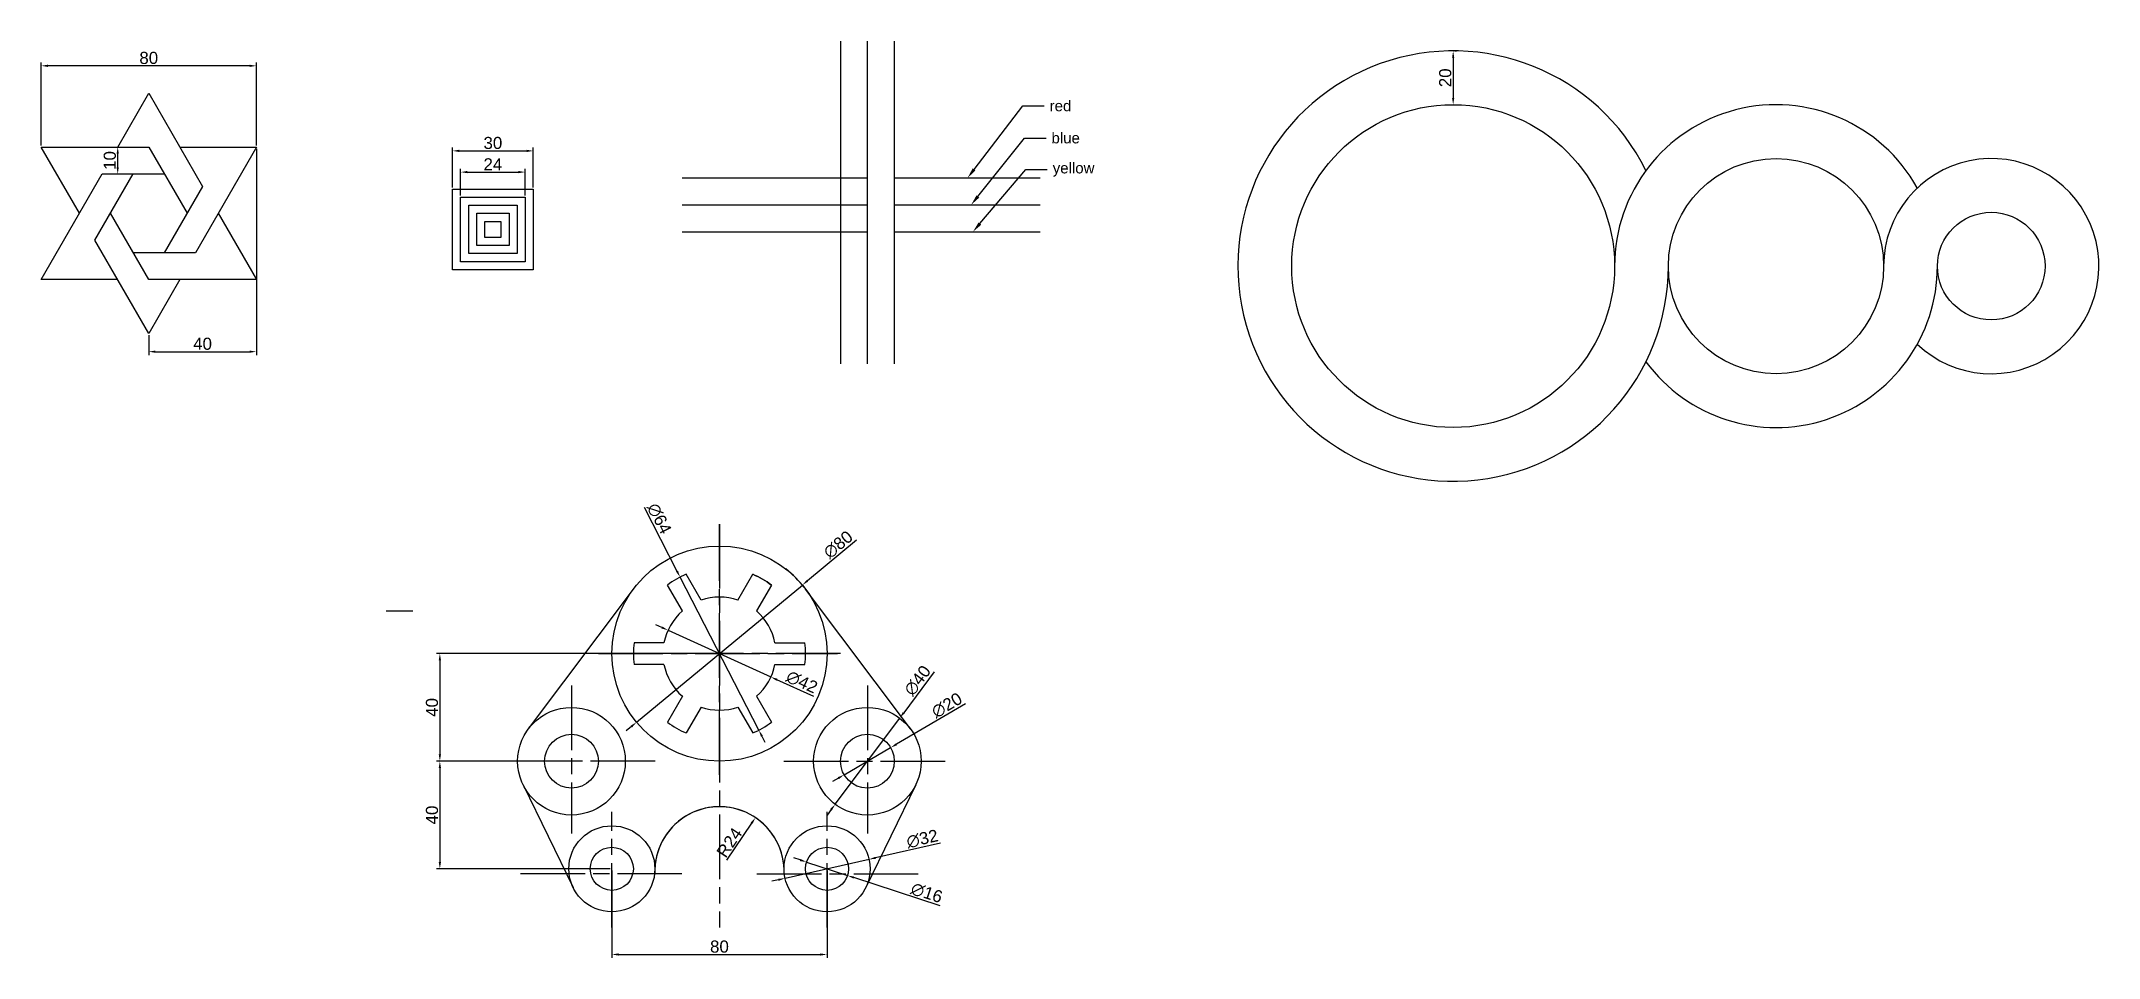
# Model space of a CAD drawing. Header units: millimetres. Extents: x 1882 to 2647, y 999 to 1340.
import ezdxf
from ezdxf import colors
from ezdxf.entities.mleader import LeaderData, LeaderLine
from ezdxf.math import Vec2, Vec3

# ---------------------------------------------------------------- set-up
doc = ezdxf.new("R2010")
doc.units = ezdxf.units.MM
doc.linetypes.add('ACAD_ISO08W100', pattern=[36, 24, -3, 6, -3])
doc.styles.get("Standard").update_dxf_attribs({"font": 'arial.ttf'})
doc.dimstyles.new('ISO-25', dxfattribs={"dimtxt": 4.5, "dimasz": 2.5, "dimexe": 1.25, "dimexo": 0.625, "dimtad": 1, "dimdec": 0, "dimtxsty": 'Standard', "dimcen": 2.5, "dimadec": 0, "dimazin": 0, "dimtfac": 1, "dimtdec": 0, "dimtmove": 0, "dimatfit": 3, "dimfxl": 1, "dimarcsym": 0})

# ---------------------------------------------------------------- blocks, each defined once
blk = doc.blocks.new('*D2')
at = {"color": 0, "lineweight": -2, "transparency": 16777216}
for p, q in [((1881.8, 1300.8), (1881.8, 1331.62)), ((1961.8, 1300.8), (1961.8, 1331.62)), ((1959.3, 1330.37), (1884.3, 1330.37))]:
    blk.add_line(p, q, dxfattribs=at)
at = {"color": 0, "transparency": 16777216}
for points in [[(1884.3, 1330.79), (1884.3, 1329.96), (1881.8, 1330.37)], [(1959.3, 1330.79), (1959.3, 1329.96), (1961.8, 1330.37)]]:
    blk.add_solid(points, dxfattribs=at)
at = {"layer": 'Defpoints', "color": 0, "transparency": 16777216}
for p in [(1881.8, 1330.37), (1881.8, 1300.18), (1961.8, 1300.18)]:
    blk.add_point(p, dxfattribs=at)
at = {"color": 0, "transparency": 16777216, "insert": (1921.8, 1333.29), "char_height": 4.5, "attachment_point": 5}
blk.add_mtext('80', dxfattribs=at)
blk = doc.blocks.new('*D3')
at = {"color": 0, "lineweight": -2, "transparency": 16777216}
for p, q in [((1961.8, 1299.55), (1961.8, 1222.85)), ((1921.8, 1230.27), (1921.8, 1222.85)), ((1924.3, 1224.1), (1959.3, 1224.1))]:
    blk.add_line(p, q, dxfattribs=at)
at = {"color": 0, "transparency": 16777216}
for points in [[(1924.3, 1224.52), (1924.3, 1223.69), (1921.8, 1224.1)], [(1959.3, 1224.52), (1959.3, 1223.69), (1961.8, 1224.1)]]:
    blk.add_solid(points, dxfattribs=at)
at = {"layer": 'Defpoints', "color": 0, "transparency": 16777216}
for p in [(1961.8, 1300.18), (1921.8, 1230.89), (1961.8, 1224.1)]:
    blk.add_point(p, dxfattribs=at)
at = {"color": 0, "transparency": 16777216, "insert": (1941.8, 1227.02), "char_height": 4.5, "attachment_point": 5}
blk.add_mtext('40', dxfattribs=at)
blk = doc.blocks.new('*D4')
at = {"color": 0, "lineweight": -2, "transparency": 16777216}
for p, q in [((1905.11, 1300.18), (1911.51, 1300.18)), ((1910.26, 1292.68), (1910.26, 1297.68)), ((1905.11, 1290.18), (1911.51, 1290.18))]:
    blk.add_line(p, q, dxfattribs=at)
at = {"color": 0, "transparency": 16777216}
for points in [[(1909.84, 1297.68), (1910.67, 1297.68), (1910.26, 1300.18)], [(1909.84, 1292.68), (1910.67, 1292.68), (1910.26, 1290.18)]]:
    blk.add_solid(points, dxfattribs=at)
at = {"layer": 'Defpoints', "color": 0, "transparency": 16777216}
for p in [(1904.48, 1300.18), (1910.26, 1300.18), (1904.48, 1290.18)]:
    blk.add_point(p, dxfattribs=at)
at = {"color": 0, "transparency": 16777216, "insert": (1907.33, 1295.18), "char_height": 4.5, "attachment_point": 5, "rotation": 90}
blk.add_mtext('10', dxfattribs=at)
blk = doc.blocks.new('*D5')
at = {"color": 0, "lineweight": -2, "transparency": 16777216}
for p, q in [((2034.71, 1285.18), (2034.71, 1300)), ((2037.21, 1298.75), (2062.21, 1298.75)), ((2064.71, 1285.18), (2064.71, 1300))]:
    blk.add_line(p, q, dxfattribs=at)
at = {"color": 0, "transparency": 16777216}
for points in [[(2037.21, 1299.17), (2037.21, 1298.33), (2034.71, 1298.75)], [(2062.21, 1299.17), (2062.21, 1298.33), (2064.71, 1298.75)]]:
    blk.add_solid(points, dxfattribs=at)
at = {"layer": 'Defpoints', "color": 0, "transparency": 16777216}
for p in [(2064.71, 1298.75), (2034.71, 1284.55), (2064.71, 1284.55)]:
    blk.add_point(p, dxfattribs=at)
at = {"color": 0, "transparency": 16777216, "insert": (2049.71, 1301.67), "char_height": 4.5, "attachment_point": 5}
blk.add_mtext('30', dxfattribs=at)
blk = doc.blocks.new('*D6')
at = {"color": 0, "lineweight": -2, "transparency": 16777216}
for p, q in [((2037.71, 1282.18), (2037.71, 1292.11)), ((2040.21, 1290.86), (2059.21, 1290.86)), ((2061.71, 1282.18), (2061.71, 1292.11))]:
    blk.add_line(p, q, dxfattribs=at)
at = {"color": 0, "transparency": 16777216}
for points in [[(2040.21, 1291.28), (2040.21, 1290.45), (2037.71, 1290.86)], [(2059.21, 1291.28), (2059.21, 1290.45), (2061.71, 1290.86)]]:
    blk.add_solid(points, dxfattribs=at)
at = {"layer": 'Defpoints', "color": 0, "transparency": 16777216}
for p in [(2061.71, 1290.86), (2037.71, 1281.55), (2061.71, 1281.55)]:
    blk.add_point(p, dxfattribs=at)
at = {"color": 0, "transparency": 16777216, "insert": (2049.71, 1293.75), "char_height": 4.5, "attachment_point": 5}
blk.add_mtext('24', dxfattribs=at)
blk = doc.blocks.new('*D7')
at = {"color": 0, "lineweight": -2, "transparency": 16777216}
for p, q in [((2406.64, 1333.41), (2406.64, 1318.41)), ((2407.26, 1335.91), (2407.89, 1335.91)), ((2407.26, 1315.91), (2407.89, 1315.91))]:
    blk.add_line(p, q, dxfattribs=at)
at = {"color": 0, "transparency": 16777216}
for points in [[(2406.22, 1333.41), (2407.05, 1333.41), (2406.64, 1335.91)], [(2406.22, 1318.41), (2407.05, 1318.41), (2406.64, 1315.91)]]:
    blk.add_solid(points, dxfattribs=at)
at = {"layer": 'Defpoints', "color": 0, "transparency": 16777216}
for p in [(2406.64, 1335.91), (2406.64, 1315.91), (2406.64, 1315.91)]:
    blk.add_point(p, dxfattribs=at)
at = {"color": 0, "transparency": 16777216, "insert": (2403.71, 1325.91), "char_height": 4.5, "attachment_point": 5, "rotation": 90}
blk.add_mtext('20', dxfattribs=at)
blk = doc.blocks.new('*D15')
at = {"color": 0, "lineweight": -2, "transparency": 16777216}
for p, q in [((2112.52, 1121.57), (2110.25, 1122.6)), ((2114.8, 1120.54), (2153.04, 1103.16)), ((2169.01, 1095.91), (2155.31, 1102.13))]:
    blk.add_line(p, q, dxfattribs=at)
at = {"color": 0, "transparency": 16777216}
for points in [[(2112.7, 1121.95), (2112.35, 1121.19), (2114.8, 1120.54)], [(2155.49, 1102.51), (2155.14, 1101.75), (2153.04, 1103.16)]]:
    blk.add_solid(points, dxfattribs=at)
at = {"layer": 'Defpoints', "color": 0, "transparency": 16777216}
for p in [(2114.8, 1120.54), (2153.04, 1103.16)]:
    blk.add_point(p, dxfattribs=at)
at = {"color": 0, "transparency": 16777216, "insert": (2164.56, 1101.28), "char_height": 4.5, "attachment_point": 5, "rotation": 335.56558}
blk.add_mtext('∅42', dxfattribs=at)
blk = doc.blocks.new('*D17')
at = {"color": 0, "lineweight": -2, "transparency": 16777216}
for p, q in [((2213.77, 1105.03), (2202.41, 1089.86)), ((2176.93, 1055.84), (2200.91, 1087.86)), ((2175.43, 1053.84), (2173.93, 1051.84))]:
    blk.add_line(p, q, dxfattribs=at)
at = {"color": 0, "transparency": 16777216}
for points in [[(2202.07, 1090.11), (2202.74, 1089.61), (2200.91, 1087.86)], [(2175.1, 1054.09), (2175.77, 1053.59), (2176.93, 1055.84)]]:
    blk.add_solid(points, dxfattribs=at)
at = {"layer": 'Defpoints', "color": 0, "transparency": 16777216}
for p in [(2200.91, 1087.86), (2176.93, 1055.84)]:
    blk.add_point(p, dxfattribs=at)
at = {"color": 0, "transparency": 16777216, "insert": (2207.56, 1101.83), "char_height": 4.5, "attachment_point": 5, "rotation": 53.17129}
blk.add_mtext('∅40', dxfattribs=at)
blk = doc.blocks.new('*D18')
at = {"color": 0, "lineweight": -2, "transparency": 16777216}
for p, q in [((2225.43, 1093.17), (2199.71, 1078.15)), ((2180.28, 1066.81), (2197.55, 1076.89)), ((2178.12, 1065.55), (2175.97, 1064.29))]:
    blk.add_line(p, q, dxfattribs=at)
at = {"color": 0, "transparency": 16777216}
for points in [[(2199.5, 1078.51), (2199.92, 1077.79), (2197.55, 1076.89)], [(2177.91, 1065.91), (2178.33, 1065.19), (2180.28, 1066.81)]]:
    blk.add_solid(points, dxfattribs=at)
at = {"layer": 'Defpoints', "color": 0, "transparency": 16777216}
for p in [(2197.55, 1076.89), (2180.28, 1066.81)]:
    blk.add_point(p, dxfattribs=at)
at = {"color": 0, "transparency": 16777216, "insert": (2218.46, 1092.63), "char_height": 4.5, "attachment_point": 5, "rotation": 30.28338}
blk.add_mtext('∅20', dxfattribs=at)
blk = doc.blocks.new('*D19')
at = {"color": 0, "lineweight": -2, "transparency": 16777216}
for p, q in [((2216.12, 1041.38), (2191.96, 1035.93)), ((2158.31, 1028.32), (2189.53, 1035.38)), ((2155.87, 1027.77), (2153.44, 1027.22))]:
    blk.add_line(p, q, dxfattribs=at)
at = {"color": 0, "transparency": 16777216}
for points in [[(2191.87, 1036.33), (2192.06, 1035.52), (2189.53, 1035.38)], [(2155.78, 1028.18), (2155.97, 1027.37), (2158.31, 1028.32)]]:
    blk.add_solid(points, dxfattribs=at)
at = {"layer": 'Defpoints', "color": 0, "transparency": 16777216}
for p in [(2189.53, 1035.38), (2158.31, 1028.32)]:
    blk.add_point(p, dxfattribs=at)
at = {"color": 0, "transparency": 16777216, "insert": (2209.33, 1042.97), "char_height": 4.5, "attachment_point": 5, "rotation": 12.7287}
blk.add_mtext('∅32', dxfattribs=at)
blk = doc.blocks.new('*D20')
at = {"color": 0, "lineweight": -2, "transparency": 16777216}
for p, q in [((2163.94, 1035.13), (2161.57, 1035.91)), ((2166.32, 1034.35), (2181.52, 1029.35)), ((2215.98, 1018.04), (2183.89, 1028.57))]:
    blk.add_line(p, q, dxfattribs=at)
at = {"color": 0, "transparency": 16777216}
for points in [[(2164.07, 1035.52), (2163.81, 1034.73), (2166.32, 1034.35)], [(2184.02, 1028.97), (2183.76, 1028.18), (2181.52, 1029.35)]]:
    blk.add_solid(points, dxfattribs=at)
at = {"layer": 'Defpoints', "color": 0, "transparency": 16777216}
for p in [(2166.32, 1034.35), (2181.52, 1029.35)]:
    blk.add_point(p, dxfattribs=at)
at = {"color": 0, "transparency": 16777216, "insert": (2210.95, 1022.9), "char_height": 4.5, "attachment_point": 5, "rotation": 341.81871}
blk.add_mtext('∅16', dxfattribs=at)
blk = doc.blocks.new('*D22')
at = {"color": 0, "lineweight": -2, "transparency": 16777216}
blk.add_line((2136.66, 1035.02), (2145.9, 1048.8), dxfattribs=at)
at = {"color": 0, "transparency": 16777216}
blk.add_solid([(2145.55, 1049.03), (2146.24, 1048.57), (2147.29, 1050.88)], dxfattribs=at)
at = {"layer": 'Defpoints', "color": 0, "transparency": 16777216}
for p in [(2147.29, 1050.88), (2133.92, 1030.92)]:
    blk.add_point(p, dxfattribs=at)
at = {"color": 0, "transparency": 16777216, "insert": (2137.6, 1041.61), "char_height": 4.5, "attachment_point": 5, "rotation": 56.17471}
blk.add_mtext('R24', dxfattribs=at)
blk = doc.blocks.new('*D23')
at = {"color": 0, "lineweight": -2, "transparency": 16777216}
for p, q in [((2093.92, 1031.22), (2093.92, 998.75)), ((2173.92, 1031.22), (2173.92, 998.75)), ((2096.42, 1000), (2171.42, 1000))]:
    blk.add_line(p, q, dxfattribs=at)
at = {"color": 0, "transparency": 16777216}
for points in [[(2096.42, 1000.42), (2096.42, 999.58), (2093.92, 1000)], [(2171.42, 1000.42), (2171.42, 999.58), (2173.92, 1000)]]:
    blk.add_solid(points, dxfattribs=at)
at = {"layer": 'Defpoints', "color": 0, "transparency": 16777216}
for p in [(2093.92, 1031.85), (2173.92, 1031.85), (2173.92, 1000)]:
    blk.add_point(p, dxfattribs=at)
at = {"color": 0, "transparency": 16777216, "insert": (2133.92, 1002.92), "char_height": 4.5, "attachment_point": 5}
blk.add_mtext('80', dxfattribs=at)
blk = doc.blocks.new('*D24')
at = {"color": 0, "lineweight": -2, "transparency": 16777216}
for p, q in [((2129.38, 1111.85), (2028.75, 1111.85)), ((2030, 1109.35), (2030, 1074.35)), ((2078.29, 1071.85), (2028.75, 1071.85))]:
    blk.add_line(p, q, dxfattribs=at)
at = {"color": 0, "transparency": 16777216}
for points in [[(2029.58, 1109.35), (2030.42, 1109.35), (2030, 1111.85)], [(2029.58, 1074.35), (2030.42, 1074.35), (2030, 1071.85)]]:
    blk.add_solid(points, dxfattribs=at)
at = {"layer": 'Defpoints', "color": 0, "transparency": 16777216}
for p in [(2130, 1111.85), (2030, 1071.85), (2078.92, 1071.85)]:
    blk.add_point(p, dxfattribs=at)
at = {"color": 0, "transparency": 16777216, "insert": (2027.08, 1091.85), "char_height": 4.5, "attachment_point": 5, "rotation": 90}
blk.add_mtext('40', dxfattribs=at)
blk = doc.blocks.new('*D25')
at = {"color": 0, "lineweight": -2, "transparency": 16777216}
for p, q in [((2078.29, 1071.85), (2028.75, 1071.85)), ((2030, 1069.35), (2030, 1034.35)), ((2093.29, 1031.85), (2028.75, 1031.85))]:
    blk.add_line(p, q, dxfattribs=at)
at = {"color": 0, "transparency": 16777216}
for points in [[(2029.58, 1069.35), (2030.42, 1069.35), (2030, 1071.85)], [(2029.58, 1034.35), (2030.42, 1034.35), (2030, 1031.85)]]:
    blk.add_solid(points, dxfattribs=at)
at = {"layer": 'Defpoints', "color": 0, "transparency": 16777216}
for p in [(2078.92, 1071.85), (2030, 1031.85), (2093.92, 1031.85)]:
    blk.add_point(p, dxfattribs=at)
at = {"color": 0, "transparency": 16777216, "insert": (2027.08, 1051.85), "char_height": 4.5, "attachment_point": 5, "rotation": 90}
blk.add_mtext('40', dxfattribs=at)
blk = doc.blocks.new('*D26')
at = {"color": 0, "lineweight": -2, "transparency": 16777216}
for p, q in [((2184.84, 1154.01), (2166.66, 1138.95)), ((2103.11, 1086.34), (2164.73, 1137.36)), ((2101.18, 1084.75), (2099.26, 1083.15))]:
    blk.add_line(p, q, dxfattribs=at)
blk.add_arc((2133.92, 1111.85), 40, 37.83065, 51.924, dxfattribs=at)
at = {"color": 0, "transparency": 16777216}
for points in [[(2166.39, 1139.27), (2166.92, 1138.63), (2164.73, 1137.36)], [(2100.92, 1085.07), (2101.45, 1084.43), (2103.11, 1086.34)]]:
    blk.add_solid(points, dxfattribs=at)
at = {"layer": 'Defpoints', "color": 0, "transparency": 16777216}
for p in [(2164.73, 1137.36), (2103.11, 1086.34)]:
    blk.add_point(p, dxfattribs=at)
at = {"color": 0, "transparency": 16777216, "insert": (2178.06, 1152.35), "char_height": 4.5, "attachment_point": 5, "rotation": 39.62114}
blk.add_mtext('∅80', dxfattribs=at)
blk = doc.blocks.new('*D27')
at = {"color": 0, "lineweight": -2, "transparency": 16777216}
for p, q in [((2105.95, 1166.24), (2118.14, 1142.53)), ((2148.55, 1083.39), (2119.29, 1140.31)), ((2149.7, 1081.17), (2150.84, 1078.95))]:
    blk.add_line(p, q, dxfattribs=at)
at = {"color": 0, "transparency": 16777216}
for points in [[(2118.51, 1142.72), (2117.77, 1142.34), (2119.29, 1140.31)], [(2150.07, 1081.36), (2149.33, 1080.98), (2148.55, 1083.39)]]:
    blk.add_solid(points, dxfattribs=at)
at = {"layer": 'Defpoints', "color": 0, "transparency": 16777216}
for p in [(2119.29, 1140.31), (2148.55, 1083.39)]:
    blk.add_point(p, dxfattribs=at)
at = {"color": 0, "transparency": 16777216, "insert": (2111.54, 1162.04), "char_height": 4.5, "attachment_point": 5, "rotation": 297.21309}
blk.add_mtext('∅64', dxfattribs=at)

msp = doc.modelspace()

# ---------------------------------------------------------------- linework, layer by layer
at = {"color": 2}
for p, q in [((2178.86, 1339.54), (2178.86, 1219.64)), ((2120.07, 1268.69), (2188.86, 1268.69)), ((2198.86, 1268.69), (2253.14, 1268.69))]:
    msp.add_line(p, q, dxfattribs=at)
at = {"color": 5}
for p, q in [((2188.86, 1339.54), (2188.86, 1219.64)), ((2188.86, 1339.54), (2188.86, 1219.64)), ((2120.07, 1278.69), (2188.86, 1278.69)), ((2198.86, 1278.69), (2253.14, 1278.69))]:
    msp.add_line(p, q, dxfattribs=at)
at = {"color": 1}
for p, q in [((2198.86, 1339.54), (2198.86, 1219.64)), ((2120.07, 1288.69), (2188.86, 1288.69)), ((2198.86, 1288.69), (2253.14, 1288.69))]:
    msp.add_line(p, q, dxfattribs=at)
for p, q in [((1910.26, 1300.18), (1921.8, 1320.18)), ((1921.8, 1320.18), (1941.8, 1285.54)), ((1881.8, 1300.18), (1921.8, 1300.18)), ((1896.03, 1275.54), (1881.8, 1300.18)), ((1921.8, 1300.18), (1936.03, 1275.54)), ((1933.35, 1300.18), (1961.8, 1300.18)), ((1961.8, 1300.18), (1939.12, 1260.89)), ((1881.8, 1250.89), (1904.48, 1290.18)), ((1901.8, 1265.54), (1916.03, 1290.18)), ((1904.48, 1290.18), (1927.58, 1290.18)), ((1941.8, 1285.54), (1927.58, 1260.89)), ((1921.8, 1250.89), (1907.58, 1275.54)), ((1947.58, 1275.54), (1961.8, 1250.89)), ((1921.8, 1230.89), (1901.8, 1265.54)), ((1939.12, 1260.89), (1916.03, 1260.89)), ((1910.26, 1250.89), (1881.8, 1250.89)), ((1961.8, 1250.89), (1921.8, 1250.89)), ((1933.35, 1250.89), (1921.8, 1230.89)), ((2127.08, 1131.7), (2121.51, 1141.35)), ((2127.08, 1131.7), (2121.51, 1141.35)), ((2140.76, 1131.7), (2146.33, 1141.35)), ((2062.92, 1083.85), (2101.92, 1135.85)), ((2120.15, 1127.7), (2114.58, 1137.35)), ((2120.15, 1127.7), (2114.58, 1137.35)), ((2204.92, 1083.85), (2165.92, 1135.85)), ((2010, 1127.7), (2020, 1127.7)), ((2113.3, 1115.85), (2102.17, 1115.85)), ((2113.3, 1115.85), (2102.17, 1115.85)), ((2154.53, 1115.85), (2165.67, 1115.85)), ((2154.53, 1115.85), (2165.67, 1115.85)), ((2113.3, 1107.85), (2102.17, 1107.85)), ((2113.3, 1107.85), (2102.17, 1107.85)), ((2154.53, 1107.85), (2165.67, 1107.85)), ((2154.53, 1107.85), (2165.67, 1107.85)), ((2120.15, 1096), (2114.58, 1086.35)), ((2120.15, 1096), (2114.58, 1086.35)), ((2147.69, 1096), (2153.26, 1086.35)), ((2147.69, 1096), (2153.26, 1086.35)), ((2127.08, 1092), (2121.51, 1082.35)), ((2127.08, 1092), (2121.51, 1082.35)), ((2140.76, 1092), (2146.33, 1082.35)), ((2140.76, 1092), (2146.33, 1082.35)), ((2060.93, 1063.1), (2079.53, 1024.85)), ((2206.91, 1063.1), (2188.31, 1024.85))]:
    msp.add_line(p, q)
at = {"linetype": 'ACAD_ISO08W100'}
for p, q in [((2133.92, 1066.85), (2133.92, 1160)), ((2133.92, 1160), (2133.92, 1010)), ((2133.92, 1066.85), (2133.92, 1160)), ((2133.92, 1160), (2133.92, 1010)), ((2088.92, 1111.85), (2177.84, 1111.85)), ((2178.92, 1111.85), (2090, 1111.85)), ((2078.92, 1100), (2078.92, 1045)), ((2188.92, 1100), (2188.92, 1045)), ((2110, 1071.85), (2050, 1071.85)), ((2157.84, 1071.85), (2217.84, 1071.85)), ((2093.92, 1010), (2093.92, 1053)), ((2173.92, 1010), (2173.92, 1053)), ((2120, 1030), (2060, 1030)), ((2147.84, 1030), (2207.84, 1030))]:
    msp.add_line(p, q, dxfattribs=at)
for points in [[(2034.71, 1284.55), (2064.71, 1284.55), (2064.71, 1254.55), (2034.71, 1254.55)], [(2037.71, 1281.55), (2061.71, 1281.55), (2061.71, 1257.55), (2037.71, 1257.55)], [(2040.71, 1278.55), (2058.71, 1278.55), (2058.71, 1260.55), (2040.71, 1260.55)], [(2043.71, 1275.55), (2055.71, 1275.55), (2055.71, 1263.55), (2043.71, 1263.55)], [(2046.71, 1272.55), (2052.71, 1272.55), (2052.71, 1266.55), (2046.71, 1266.55)]]:
    msp.add_lwpolyline(points, close=True)
msp.add_lwpolyline([(2140.76, 1131.7), (2146.33, 1141.35, -0.062746), (2153.26, 1137.35), (2147.69, 1127.7)], format="xyb")
for centre, radius in [((2406.64, 1255.91), 60), ((2526.64, 1255.91), 40), ((2606.64, 1255.91), 20), ((2133.92, 1111.85), 40), ((2133.92, 1111.85), 40), ((2078.92, 1071.85), 20), ((2188.92, 1071.85), 20), ((2078.92, 1071.85), 10), ((2188.92, 1071.85), 10), ((2093.92, 1031.85), 16), ((2173.92, 1031.85), 16), ((2093.92, 1031.85), 8), ((2173.92, 1031.85), 8)]:
    msp.add_circle(centre, radius)
for centre, radius, start, end in [((2406.64, 1255.91), 80, 26.38433, 0), ((2526.64, 1255.91), 60, 28.95502, 180), ((2606.64, 1255.91), 40, 226.56746, 180), ((2526.64, 1255.91), 60, 216.33606, 0), ((2133.92, 1111.85), 32, 112.81924, 127.18076), ((2133.92, 1111.85), 32, 112.81924, 127.18076), ((2133.92, 1111.85), 32, 52.81924, 67.18076), ((2133.92, 1111.85), 21, 70.98058, 109.01942), ((2133.92, 1111.85), 21, 70.98058, 109.01942), ((2133.92, 1111.85), 21, 130.98058, 169.01942), ((2133.92, 1111.85), 21, 130.98058, 169.01942), ((2133.92, 1111.85), 21, 10.98058, 49.01942), ((2133.92, 1111.85), 21, 10.98058, 49.01942), ((2133.92, 1111.85), 32, 172.81924, 187.18076), ((2133.92, 1111.85), 32, 172.81924, 187.18076), ((2133.92, 1111.85), 32, 352.81924, 7.18076), ((2133.92, 1111.85), 32, 352.81924, 7.18076), ((2133.92, 1111.85), 21, 190.98058, 229.01942), ((2133.92, 1111.85), 21, 190.98058, 229.01942), ((2133.92, 1111.85), 21, 310.98058, 349.01942), ((2133.92, 1111.85), 21, 310.98058, 349.01942), ((2133.92, 1111.85), 32, 232.81924, 247.18076), ((2133.92, 1111.85), 32, 232.81924, 247.18076), ((2133.92, 1111.85), 21, 250.98058, 289.01942), ((2133.92, 1111.85), 21, 250.98058, 289.01942), ((2133.92, 1111.85), 32, 292.81924, 307.18076), ((2133.92, 1111.85), 32, 292.81924, 307.18076), ((2133.92, 1030.92), 24.02, 2.20693, 182.20693), ((2133.92, 1030.92), 24.02, 357.79307, 177.79307)]:
    msp.add_arc(centre, radius, start, end)

# ---------------------------------------------------------------- dimensions: what is measured, and where the dimension line sits
for p1, p2, distance, picture, middle in [((1961.8, 1300.18), (1881.8, 1300.18), -30.2, '*D2', (1921.8, 1333.29)), ((2406.64, 1335.91), (2406.64, 1315.91), 0, '*D7', (2403.71, 1325.91)), ((2093.92, 1031.85), (2173.92, 1031.85), -31.85, '*D23', (2133.92, 1002.92))]:
    dim = msp.add_aligned_dim(p1=p1, p2=p2, distance=distance, dimstyle='ISO-25')
    dim.commit()
    dim.dimension.update_dxf_attribs({"geometry": picture, "text_midpoint": middle})
for base, p1, p2, picture, middle in [((2064.71, 1298.75), (2034.71, 1284.55), (2064.71, 1284.55), '*D5', (2049.71, 1301.67)), ((1961.8, 1224.1), (1921.8, 1230.89), (1961.8, 1300.18), '*D3', (1941.8, 1227.02)), ((2061.71, 1290.86), (2037.71, 1281.55), (2061.71, 1281.55), '*D6', (2049.71, 1293.75))]:
    dim = msp.add_linear_dim(base=base, p1=p1, p2=p2, dimstyle='ISO-25')
    dim.commit()
    dim.dimension.update_dxf_attribs({"geometry": picture, "text_midpoint": middle})
for base, p1, p2, picture, middle in [((1910.26, 1300.18), (1904.48, 1290.18), (1904.48, 1300.18), '*D4', (1907.33, 1295.18)), ((2030, 1071.85), (2130, 1111.85), (2078.92, 1071.85), '*D24', (2027.08, 1091.85)), ((2030, 1031.85), (2078.92, 1071.85), (2093.92, 1031.85), '*D25', (2027.08, 1051.85))]:
    dim = msp.add_linear_dim(base=base, p1=p1, p2=p2, angle=90, dimstyle='ISO-25')
    dim.commit()
    dim.dimension.update_dxf_attribs({"geometry": picture, "text_midpoint": middle})
for p1, p2, picture, middle in [((2148.55, 1083.39), (2119.29, 1140.31), '*D27', (2108.83, 1160.65)), ((2103.11, 1086.34), (2164.73, 1137.36), '*D26', (2180, 1150)), ((2176.93, 1055.84), (2200.91, 1087.86), '*D17', (2210, 1100)), ((2180.28, 1066.81), (2197.55, 1076.89), '*D18', (2220, 1090)), ((2158.31, 1028.32), (2189.53, 1035.38), '*D19', (2210, 1040)), ((2166.32, 1034.35), (2181.52, 1029.35), '*D20', (2210, 1020))]:
    dim = msp.add_diameter_dim_2p(p1=p1, p2=p2, dimstyle='ISO-25')
    dim.commit()
    dim.dimension.update_dxf_attribs({"geometry": picture, "text_midpoint": middle, "dimtype": 163})
dim = msp.add_diameter_dim_2p(p1=(2114.8, 1120.54), p2=(2153.04, 1103.16), dimstyle='ISO-25')
dim.commit()
dim.dimension.update_dxf_attribs({"geometry": '*D15', "text_midpoint": (2164.56, 1101.28)})
dim = msp.add_radius_dim(center=(2133.92, 1030.92), mpoint=(2147.29, 1050.88), dimstyle='ISO-25')
dim.commit()
dim.dimension.update_dxf_attribs({"geometry": '*D22', "text_midpoint": (2140, 1040), "dimtype": 164})

# ---------------------------------------------------------------- leaders
ml = msp.add_multileader_mtext('Standard')
ml.set_content('red', color=256)
ml.set_leader_properties()
ml.build(insert=Vec2(0, 0))
ctx = ml.context
ctx.base_point, ctx.plane_origin = Vec3(2254.66, 1315.46), Vec3(2226.14, 1288.69)
notes = []
notes.append((ctx, [(0, (1, 1, 0), (2246.66, 1315.46), (1, 0), 8, [(0, [(2226.14, 1288.69)], 0, [])])]))
ctx.mtext.insert, ctx.mtext.flow_direction = Vec3(2256.66, 1317.49), 5
ml = msp.add_multileader_mtext('Standard')
ml.set_content('blue', color=256)
ml.set_leader_properties()
ml.build(insert=Vec2(0, 0))
ctx = ml.context
ctx.base_point, ctx.plane_origin = Vec3(2255.34, 1303.51), Vec3(2227.49, 1278.69)
notes.append((ctx, [(0, (1, 1, 0), (2247.34, 1303.51), (1, 0), 8, [(0, [(2227.49, 1278.69)], 0, [])])]))
ctx.mtext.insert, ctx.mtext.width, ctx.mtext.flow_direction = Vec3(2257.34, 1305.54), 24.4046, 5
ml = msp.add_multileader_mtext('Standard')
ml.set_content('yellow', color=256)
ml.set_leader_properties()
ml.build(insert=Vec2(0, 0))
ctx = ml.context
ctx.base_point, ctx.plane_origin = Vec3(2255.79, 1291.79), Vec3(2228.17, 1268.69)
notes.append((ctx, [(0, (1, 1, 0), (2247.79, 1291.79), (1, 0), 8, [(0, [(2228.17, 1268.69)], 0, [])])]))
ctx.mtext.insert, ctx.mtext.flow_direction = Vec3(2257.79, 1294.38), 5
for ctx, leaders in notes:
    for number, flags, end, landing, length, lines in leaders:
        leader = LeaderData()
        leader.index, (leader.has_last_leader_line, leader.has_dogleg_vector, leader.attachment_direction) = number, flags
        leader.last_leader_point, leader.dogleg_vector, leader.dogleg_length = Vec3(end), Vec3(landing), length
        for number, points, colour, breaks in lines:
            line = LeaderLine()
            line.index, line.vertices, line.color, line.breaks = number, Vec3.list(points), colors.encode_raw_color(colour), breaks
            leader.lines.append(line)
        ctx.leaders.append(leader)

doc.saveas('drawing.dxf')
